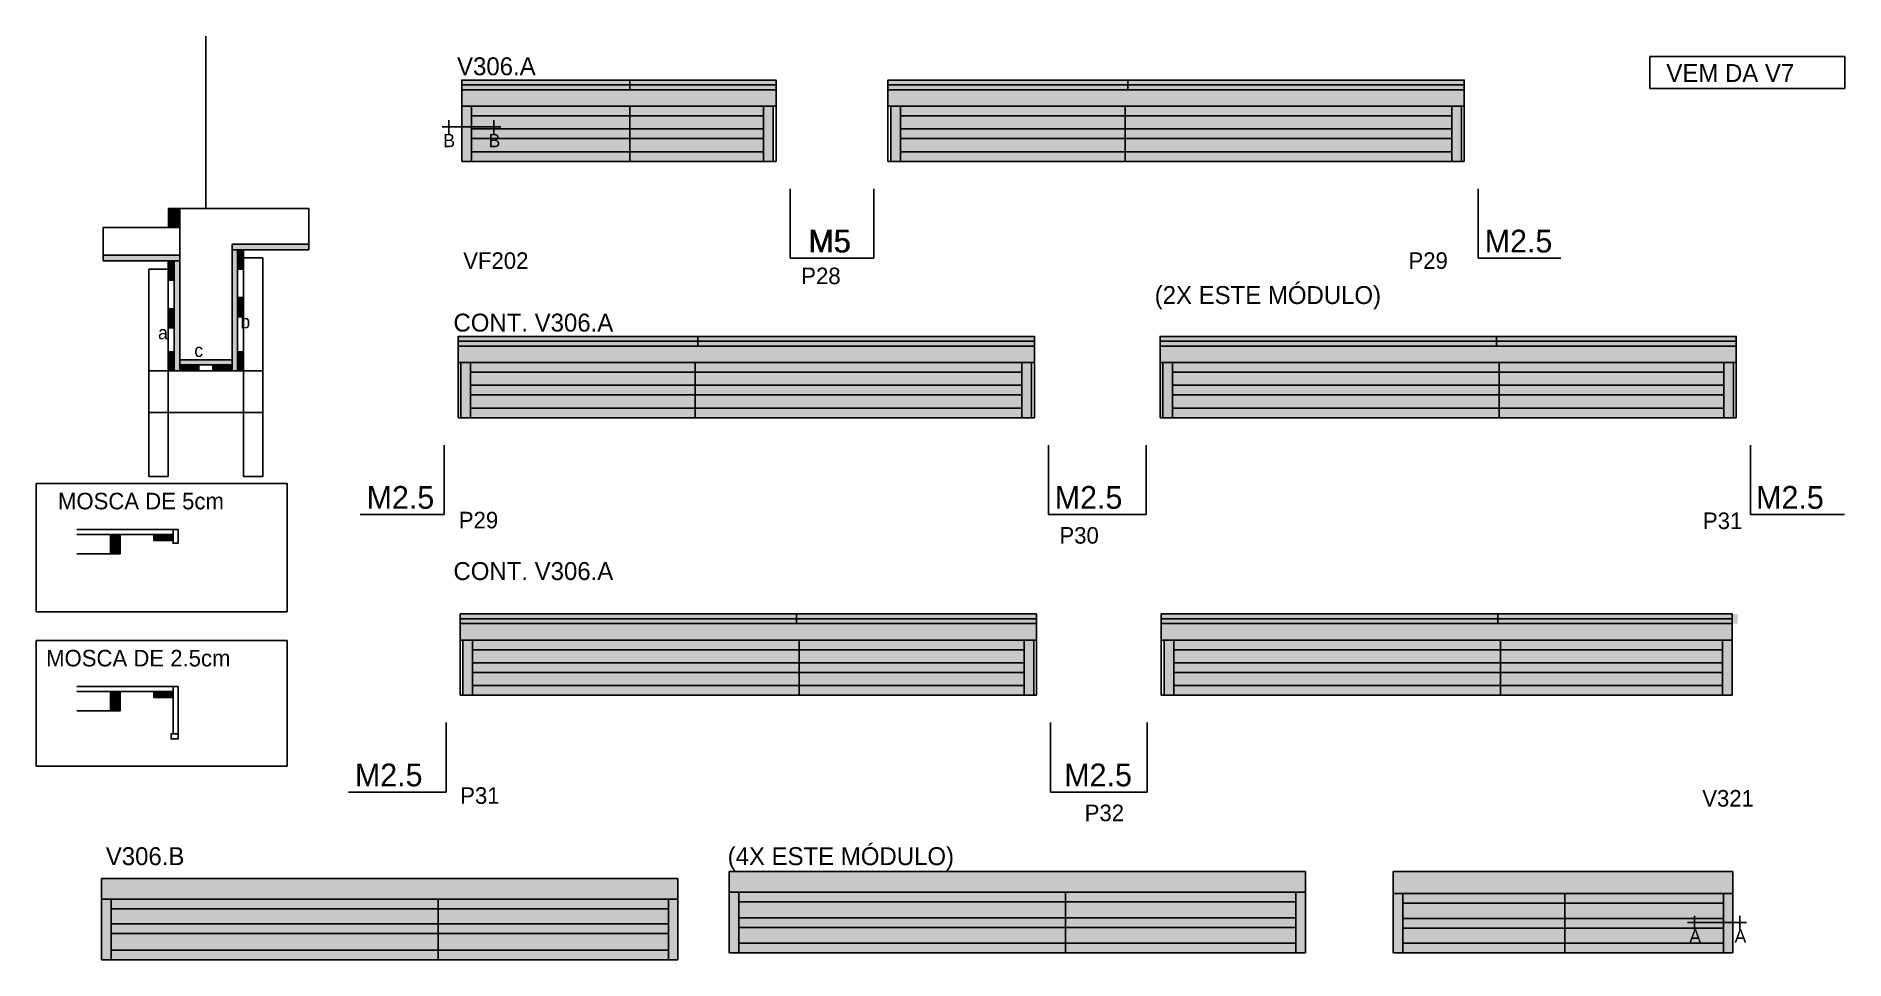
# Model space of a CAD drawing. Header units: metres. Extents: x 5180 to 6492, y 5355 to 6026.
import ezdxf

# ---------------------------------------------------------------- set-up
doc = ezdxf.new("R2010")
doc.units = ezdxf.units.M
for name, color, linetype in [('5', 7, 'Continuous'), ('CONCRETO', 7, 'Continuous'), ('COTA', 7, 'Continuous'), ('Cotas', 7, 'Continuous'), ('detalhes', 7, 'Continuous'), ('Hachura', 7, 'Continuous'), ('Madeira', 7, 'Continuous'), ('NOMENCLATURA', 7, 'Continuous'), ('Painéis', 7, 'Continuous'), ('REAPROVEITAMENTO', 7, 'Continuous'), ('SARR_2.2x7', 7, 'Continuous'), ('SARR_3.5x7', 7, 'Continuous'), ('TEXTO PILAR', 7, 'Continuous'), ('Texto Seção', 7, 'Continuous')]:
    doc.layers.add(name, color=color, linetype=linetype)

msp = doc.modelspace()

# ---------------------------------------------------------------- hatches: boundary and pattern name
at = {"layer": 'COTA'}
h = msp.add_hatch(color=7, dxfattribs=at)
h.dxf.hatch_style = 1
h.paths.add_polyline_path([(5716.7, 5986.8), (5488.7, 5986.8), (5488.7, 5986.8), (5488.7, 5974.8), (5488.7, 5974.8), (5716.7, 5974.8), (5716.7, 5974.8), (5716.7, 5986.8), (5716.7, 5986.8)])
h = msp.add_hatch(color=7, dxfattribs=at)
h.dxf.hatch_style = 1
h.paths.add_polyline_path([(5797.9, 5986.8), (6215.9, 5986.8), (6215.9, 5986.8), (6215.9, 5974.8), (6215.9, 5974.8), (5797.9, 5974.8), (5797.9, 5974.8), (5797.9, 5986.8), (5797.9, 5986.8)])
h = msp.add_hatch(color=7, dxfattribs=at)
h.dxf.hatch_style = 1
h.paths.add_polyline_path([(5486.1, 5800.8), (5904.1, 5800.8), (5904.1, 5800.8), (5904.1, 5788.8), (5904.1, 5788.8), (5486.1, 5788.8), (5486.1, 5788.8), (5486.1, 5800.8), (5486.1, 5800.8)])
h = msp.add_hatch(color=7, dxfattribs=at)
h.dxf.hatch_style = 1
h.paths.add_polyline_path([(6413.3, 5800.8), (5995.3, 5800.8), (5995.3, 5800.8), (5995.3, 5788.8), (5995.3, 5788.8), (6413.3, 5788.8), (6413.3, 5788.8), (6413.3, 5800.8), (6413.3, 5800.8)])
h = msp.add_hatch(color=7, dxfattribs=at)
h.dxf.hatch_style = 1
h.paths.add_polyline_path([(5905.6, 5599.4), (5487.6, 5599.4), (5487.6, 5599.4), (5487.6, 5587.4), (5487.6, 5587.4), (5905.6, 5587.4), (5905.6, 5587.4), (5905.6, 5599.4), (5905.6, 5599.4)])
h = msp.add_hatch(color=7, dxfattribs=at)
h.dxf.hatch_style = 1
h.paths.add_polyline_path([(6410.2, 5599.4), (5996.2, 5599.4), (5996.2, 5599.4), (5996.2, 5587.4), (5996.2, 5587.4), (6410.2, 5587.4), (6410.2, 5587.4), (6410.2, 5599.4), (6410.2, 5599.4)])
h = msp.add_hatch(color=7, dxfattribs=at)
h.dxf.hatch_style = 1
h.paths.add_polyline_path([(6100.7, 5419.4), (5682.7, 5419.4), (5682.7, 5419.4), (5682.7, 5404.4), (5682.7, 5404.4), (6100.7, 5404.4), (6100.7, 5404.4), (6100.7, 5419.4)])
h = msp.add_hatch(color=7, dxfattribs=at)
h.dxf.hatch_style = 1
h.paths.add_polyline_path([(6164.4, 5419.4), (6410.9, 5419.4), (6410.9, 5419.4), (6410.9, 5403.4), (6410.9, 5403.4), (6164.4, 5403.4), (6164.4, 5403.4), (6164.4, 5419.4), (6164.4, 5419.4)])
h = msp.add_hatch(color=7, dxfattribs=at)
h.dxf.hatch_style = 1
h.paths.add_polyline_path([(5645.5, 5414.4), (5227.5, 5414.4), (5227.5, 5414.4), (5227.5, 5399.4), (5227.5, 5399.4), (5645.5, 5399.4), (5645.5, 5399.4), (5645.5, 5414.4)])
at = {"layer": 'Hachura'}
h = msp.add_hatch(color=7, dxfattribs=at)
h.dxf.hatch_style = 1
h.paths.add_polyline_path([(5276.1, 5886.7), (5280.5, 5886.7), (5280.5, 5886.7), (5280.5, 5900.7), (5280.5, 5900.7), (5276.1, 5900.7), (5276.1, 5900.7), (5276.1, 5886.7)])
h = msp.add_hatch(color=7, dxfattribs=at)
h.dxf.hatch_style = 1
h.paths.add_polyline_path([(5280.5, 5900.7), (5284.1, 5900.7), (5284.1, 5900.7), (5284.1, 5886.7), (5284.1, 5886.7), (5280.5, 5886.7), (5280.5, 5886.7), (5280.5, 5900.7)])
h = msp.add_hatch(color=7, dxfattribs=at)
h.dxf.hatch_style = 1
h.paths.add_polyline_path([(5284.1, 5862.7), (5284.1, 5866.7), (5284.1, 5866.7), (5228.5, 5866.7), (5228.5, 5866.7), (5228.5, 5862.7), (5228.5, 5862.7), (5284.1, 5862.7)])
h = msp.add_hatch(color=7, dxfattribs=at)
h.dxf.hatch_style = 1
h.paths.add_polyline_path([(5377.7, 5870.7), (5377.7, 5874.7), (5377.7, 5874.7), (5322.1, 5874.7), (5322.1, 5874.7), (5322.1, 5870.7), (5322.1, 5870.7), (5377.7, 5870.7)])
h = msp.add_hatch(color=7, dxfattribs=at)
h.dxf.hatch_style = 1
h.paths.add_polyline_path([(5326.1, 5870.7), (5322.1, 5870.7), (5322.1, 5870.7), (5322.1, 5782.7), (5322.1, 5782.7), (5326.1, 5782.7), (5326.1, 5782.7), (5326.1, 5870.7)])
h = msp.add_hatch(color=7, dxfattribs=at)
h.dxf.hatch_style = 1
h.paths.add_polyline_path([(5330.5, 5856.7), (5326.1, 5856.7), (5326.1, 5856.7), (5326.1, 5870.7), (5326.1, 5870.7), (5330.5, 5870.7), (5330.5, 5870.7), (5330.5, 5856.7)])
h = msp.add_hatch(color=7, dxfattribs=at)
h.dxf.hatch_style = 1
h.paths.add_polyline_path([(5275.7, 5848.7), (5280.1, 5848.7), (5280.1, 5848.7), (5280.1, 5862.7), (5280.1, 5862.7), (5275.7, 5862.7), (5275.7, 5862.7), (5275.7, 5848.7)])
h = msp.add_hatch(color=7, dxfattribs=at)
h.dxf.hatch_style = 1
h.paths.add_polyline_path([(5284.1, 5862.7), (5280.1, 5862.7), (5280.1, 5862.7), (5280.1, 5782.7), (5280.1, 5782.7), (5284.1, 5782.7), (5284.1, 5782.7), (5284.1, 5862.7)])
h = msp.add_hatch(color=7, dxfattribs=at)
h.dxf.hatch_style = 1
h.paths.add_polyline_path([(5275.7, 5813.9), (5280.1, 5813.9), (5280.1, 5813.9), (5280.1, 5827.9), (5280.1, 5827.9), (5275.7, 5827.9), (5275.7, 5827.9), (5275.7, 5813.9)])
h = msp.add_hatch(color=7, dxfattribs=at)
h.dxf.hatch_style = 1
h.paths.add_polyline_path([(5330.5, 5821.9), (5326.1, 5821.9), (5326.1, 5821.9), (5326.1, 5835.9), (5326.1, 5835.9), (5330.5, 5835.9), (5330.5, 5835.9), (5330.5, 5821.9)])
h = msp.add_hatch(color=7, dxfattribs=at)
h.dxf.hatch_style = 1
h.paths.add_polyline_path([(5275.7, 5782.7), (5280.1, 5782.7), (5280.1, 5782.7), (5280.1, 5796.7), (5280.1, 5796.7), (5275.7, 5796.7), (5275.7, 5796.7), (5275.7, 5782.7)])
h = msp.add_hatch(color=7, dxfattribs=at)
h.dxf.hatch_style = 1
h.paths.add_polyline_path([(5322.1, 5787.1), (5322.1, 5790.7), (5322.1, 5790.7), (5284.1, 5790.7), (5284.1, 5790.7), (5284.1, 5787.1), (5284.1, 5787.1), (5322.1, 5787.1)])
h = msp.add_hatch(color=7, dxfattribs=at)
h.dxf.hatch_style = 1
h.paths.add_polyline_path([(5284.1, 5782.7), (5284.1, 5787.1), (5284.1, 5787.1), (5298.1, 5787.1), (5298.1, 5787.1), (5298.1, 5782.7), (5298.1, 5782.7), (5284.1, 5782.7)])
h = msp.add_hatch(color=7, dxfattribs=at)
h.dxf.hatch_style = 1
h.paths.add_polyline_path([(5322.1, 5782.7), (5322.1, 5787.1), (5322.1, 5787.1), (5308.1, 5787.1), (5308.1, 5787.1), (5308.1, 5782.7), (5308.1, 5782.7), (5322.1, 5782.7)])
h = msp.add_hatch(color=7, dxfattribs=at)
h.dxf.hatch_style = 1
h.paths.add_polyline_path([(5330.5, 5782.7), (5326.1, 5782.7), (5326.1, 5782.7), (5326.1, 5796.7), (5326.1, 5796.7), (5330.5, 5796.7), (5330.5, 5796.7), (5330.5, 5782.7)])
h = msp.add_hatch(color=7, dxfattribs=at)
h.dxf.hatch_style = 1
h.paths.add_polyline_path([(5241, 5664.1), (5234, 5664.1), (5234, 5650.1), (5241, 5650.1), (5241, 5664.1)])
h = msp.add_hatch(color=7, dxfattribs=at)
h.dxf.hatch_style = 1
h.paths.add_polyline_path([(5265.4, 5664.1), (5265.4, 5659.7), (5265.4, 5659.7), (5279.3, 5659.7), (5279.3, 5659.7), (5279.3, 5664.1), (5279.3, 5664.1), (5265.4, 5664.1)])
h = msp.add_hatch(color=7, dxfattribs=at)
h.dxf.hatch_style = 1
h.paths.add_polyline_path([(5241, 5550.1), (5234, 5550.1), (5234, 5536.1), (5241, 5536.1), (5241, 5550.1)])
h = msp.add_hatch(color=7, dxfattribs=at)
h.dxf.hatch_style = 1
h.paths.add_polyline_path([(5265.4, 5550.1), (5265.4, 5545.7), (5265.4, 5545.7), (5279.3, 5545.7), (5279.3, 5545.7), (5279.3, 5550.1), (5279.3, 5550.1), (5265.4, 5550.1)])
at = {"layer": 'REAPROVEITAMENTO'}
h = msp.add_hatch(color=7, dxfattribs=at)
h.dxf.hatch_style = 1
h.paths.add_polyline_path([(5716.7, 5993.8), (5488.7, 5993.8), (5488.7, 5993.8), (5488.7, 5986.8), (5488.7, 5986.8), (5716.7, 5986.8), (5716.7, 5986.8), (5716.7, 5993.8)])
h = msp.add_hatch(color=7, dxfattribs=at)
h.dxf.hatch_style = 1
h.paths.add_polyline_path([(6215.9, 5993.8), (5797.9, 5993.8), (5797.9, 5993.8), (5797.9, 5986.8), (5797.9, 5986.8), (6215.9, 5986.8), (6215.9, 5986.8), (6215.9, 5993.8)])
h = msp.add_hatch(color=7, dxfattribs=at)
h.dxf.hatch_style = 1
h.paths.add_polyline_path([(5714.7, 5934.8), (5714.7, 5974.8), (5714.7, 5974.8), (5488.7, 5974.8), (5488.7, 5974.8), (5488.7, 5934.8), (5488.7, 5934.8), (5714.7, 5934.8), (5714.7, 5934.8)])
h = msp.add_hatch(color=7, dxfattribs=at)
h.dxf.hatch_style = 1
h.paths.add_polyline_path([(6213.9, 5934.8), (6213.9, 5974.8), (6213.9, 5974.8), (5799.9, 5974.8), (5799.9, 5974.8), (5799.9, 5934.8), (5799.9, 5934.8), (6213.9, 5934.8)])
h = msp.add_hatch(color=7, dxfattribs=at)
h.dxf.hatch_style = 1
h.paths.add_polyline_path([(5904.1, 5807.8), (5486.1, 5807.8), (5486.1, 5807.8), (5486.1, 5800.8), (5486.1, 5800.8), (5904.1, 5800.8), (5904.1, 5800.8), (5904.1, 5807.8)])
h = msp.add_hatch(color=7, dxfattribs=at)
h.dxf.hatch_style = 1
h.paths.add_polyline_path([(6413.3, 5807.8), (5995.3, 5807.8), (5995.3, 5807.8), (5995.3, 5800.8), (5995.3, 5800.8), (6413.3, 5800.8), (6413.3, 5800.8), (6413.3, 5807.8)])
h = msp.add_hatch(color=7, dxfattribs=at)
h.dxf.hatch_style = 1
h.paths.add_polyline_path([(5902.1, 5748.8), (5902.1, 5788.8), (5902.1, 5788.8), (5486.1, 5788.8), (5486.1, 5788.8), (5486.1, 5748.8), (5486.1, 5748.8), (5902.1, 5748.8)])
h = msp.add_hatch(color=7, dxfattribs=at)
h.dxf.hatch_style = 1
h.paths.add_polyline_path([(6411.3, 5748.8), (6411.3, 5788.8), (6411.3, 5788.8), (5995.3, 5788.8), (5995.3, 5788.8), (5995.3, 5748.8), (5995.3, 5748.8), (6411.3, 5748.8)])
h = msp.add_hatch(color=7, dxfattribs=at)
h.dxf.hatch_style = 1
h.paths.add_polyline_path([(5905.6, 5606.4), (5487.6, 5606.4), (5487.6, 5606.4), (5487.6, 5599.4), (5487.6, 5599.4), (5905.6, 5599.4), (5905.6, 5599.4), (5905.6, 5606.4)])
h = msp.add_hatch(color=7, dxfattribs=at)
h.dxf.hatch_style = 1
h.paths.add_polyline_path([(6414.2, 5606.4), (5996.2, 5606.4), (5996.2, 5606.4), (5996.2, 5599.4), (5996.2, 5599.4), (6414.2, 5599.4), (6414.2, 5599.4), (6414.2, 5606.4)])
h = msp.add_hatch(color=7, dxfattribs=at)
h.dxf.hatch_style = 1
h.paths.add_polyline_path([(5903.6, 5547.4), (5903.6, 5587.4), (5903.6, 5587.4), (5489.6, 5587.4), (5489.6, 5587.4), (5489.6, 5547.4), (5489.6, 5547.4), (5903.6, 5547.4), (5903.6, 5547.4)])
h = msp.add_hatch(color=7, dxfattribs=at)
h.dxf.hatch_style = 1
h.paths.add_polyline_path([(6410.2, 5547.4), (6410.2, 5587.4), (6410.2, 5587.4), (5998.2, 5587.4), (5998.2, 5587.4), (5998.2, 5547.4), (5998.2, 5547.4), (6410.2, 5547.4)])
h = msp.add_hatch(color=7, dxfattribs=at)
h.dxf.hatch_style = 1
h.paths.add_polyline_path([(5645.5, 5355.4), (5645.5, 5399.4), (5645.5, 5399.4), (5227.5, 5399.4), (5227.5, 5399.4), (5227.5, 5355.4), (5227.5, 5355.4), (5645.5, 5355.4)])
h = msp.add_hatch(color=7, dxfattribs=at)
h.dxf.hatch_style = 1
h.paths.add_polyline_path([(6100.7, 5360.4), (6100.7, 5404.4), (6100.7, 5404.4), (5682.7, 5404.4), (5682.7, 5404.4), (5682.7, 5360.4), (5682.7, 5360.4), (6100.7, 5360.4)])
h = msp.add_hatch(color=7, dxfattribs=at)
h.dxf.hatch_style = 1
h.paths.add_polyline_path([(6410.9, 5360.4), (6410.9, 5403.4), (6410.9, 5403.4), (6164.4, 5403.4), (6164.4, 5403.4), (6164.4, 5360.4), (6164.4, 5360.4), (6410.9, 5360.4), (6410.9, 5360.4)])

# ---------------------------------------------------------------- linework, layer by layer
at = {"layer": 'CONCRETO', "color": 7, "lineweight": 25}
msp.add_lwpolyline([(5322.1, 5870.7), (5322.1, 5790.7), (5284.1, 5790.7), (5284.1, 5866.7), (5228.5, 5866.7), (5228.5, 5886.7), (5284.1, 5886.7), (5284.1, 5900.7), (5322.1, 5900.7)], dxfattribs=at)
msp.add_lwpolyline([(5377.7, 5874.7), (5377.7, 5900.7), (5322.1, 5900.7), (5322.1, 5900.7), (5284.1, 5900.7), (5284.1, 5790.7), (5322.1, 5790.7), (5322.1, 5874.7)], close=True, dxfattribs=at)
at = {"layer": 'COTA', "color": 7, "lineweight": 25}
for p, q in [((5488.7, 5974.8), (5488.7, 5986.8)), ((5716.7, 5986.8), (5716.7, 5974.8)), ((5797.9, 5986.8), (5797.9, 5974.8)), ((6215.9, 5974.8), (6215.9, 5986.8)), ((5486.1, 5800.8), (5486.1, 5788.8)), ((5904.1, 5788.8), (5904.1, 5800.8)), ((5995.3, 5788.8), (5995.3, 5800.8)), ((6413.3, 5800.8), (6413.3, 5788.8)), ((5487.6, 5587.4), (5487.6, 5599.4)), ((5905.6, 5599.4), (5905.6, 5587.4)), ((5996.2, 5587.4), (5996.2, 5599.4)), ((6410.2, 5599.4), (6410.2, 5587.4)), ((5682.7, 5404.4), (5682.7, 5419.4)), ((6100.7, 5419.4), (5682.7, 5419.4)), ((6100.7, 5419.4), (6100.7, 5404.4)), ((6164.4, 5419.4), (6164.4, 5403.4)), ((6410.9, 5419.4), (6164.4, 5419.4)), ((6410.9, 5403.4), (6410.9, 5419.4)), ((5227.5, 5399.4), (5227.5, 5414.4)), ((5645.5, 5414.4), (5227.5, 5414.4)), ((5645.5, 5414.4), (5645.5, 5399.4))]:
    msp.add_line(p, q, dxfattribs=at)
at = {"layer": 'Cotas', "color": 7, "lineweight": 25}
for points in [[(5180, 5701.1), (5362, 5701.1), (5362, 5608), (5180, 5608)], [(5180, 5587.1), (5362, 5587.1), (5362, 5496), (5180, 5496)]]:
    msp.add_lwpolyline(points, close=True, dxfattribs=at)
at = {"layer": 'Defpoints', "color": 7, "lineweight": 25}
msp.add_line((5303.1, 5900.7), (5303.1, 6025.7), dxfattribs=at)
at = {"layer": 'Madeira', "color": 7, "lineweight": 25}
for points in [[(5276.1, 5886.7), (5280.5, 5886.7), (5280.5, 5900.7), (5276.1, 5900.7)], [(5330.5, 5856.7), (5326.1, 5856.7), (5326.1, 5870.7), (5330.5, 5870.7)], [(5275.7, 5848.7), (5280.1, 5848.7), (5280.1, 5862.7), (5275.7, 5862.7)], [(5275.7, 5813.9), (5280.1, 5813.9), (5280.1, 5827.9), (5275.7, 5827.9)], [(5330.5, 5821.9), (5326.1, 5821.9), (5326.1, 5835.9), (5330.5, 5835.9)], [(5275.7, 5782.7), (5280.1, 5782.7), (5280.1, 5796.7), (5275.7, 5796.7)], [(5284.1, 5782.7), (5284.1, 5787.1), (5298.1, 5787.1), (5298.1, 5782.7)], [(5322.1, 5782.7), (5322.1, 5787.1), (5308.1, 5787.1), (5308.1, 5782.7)], [(5330.5, 5782.7), (5326.1, 5782.7), (5326.1, 5796.7), (5330.5, 5796.7)], [(5241, 5650.1), (5241, 5664.1), (5234, 5664.1), (5234, 5650.1)], [(5265.4, 5664.1), (5279.3, 5664.1), (5279.3, 5659.7), (5265.4, 5659.7)], [(5241, 5536.1), (5241, 5550.1), (5234, 5550.1), (5234, 5536.1)], [(5265.4, 5550.1), (5279.3, 5550.1), (5279.3, 5545.7), (5265.4, 5545.7)]]:
    msp.add_lwpolyline(points, close=True, dxfattribs=at)
for points in [[(5241, 5664.1), (5241, 5650.1), (5209.5, 5650.1)], [(5241, 5550.1), (5241, 5536.1), (5209.5, 5536.1)]]:
    msp.add_lwpolyline(points, dxfattribs=at)
at = {"layer": 'NOMENCLATURA', "color": 7, "lineweight": 25}
for p, q in [((5474.4, 5959.8), (5517.1, 5959.8)), ((5479.4, 5964.7), (5479.4, 5954.8)), ((5512.1, 5964.7), (5512.1, 5954.8)), ((5726.9, 5864.5), (5726.9, 5914.9)), ((5787.7, 5864.5), (5787.7, 5914.9)), ((6226.1, 5864.5), (6226.1, 5914.9)), ((5787.7, 5864.5), (5726.9, 5864.5)), ((6286, 5864.5), (6226.1, 5864.5)), ((5475.9, 5678.5), (5475.9, 5728.9)), ((5914.3, 5678.5), (5914.3, 5728.9)), ((5985.1, 5678.5), (5985.1, 5728.9)), ((6423.5, 5678.5), (6423.5, 5728.9)), ((5475.9, 5678.5), (5415, 5678.5)), ((5985.1, 5678.5), (5914.3, 5678.5)), ((6423.5, 5678.5), (6491.8, 5678.5)), ((6491.8, 5678.5), (6423.5, 5678.5)), ((5477.4, 5477.1), (5477.4, 5527.5)), ((5915.8, 5477.1), (5915.8, 5527.5)), ((5986, 5477.1), (5986, 5527.5)), ((5477.4, 5477.1), (5406.5, 5477.1)), ((5986, 5477.1), (5915.8, 5477.1)), ((6420.8, 5382.4), (6378, 5382.4)), ((6383, 5387.4), (6383, 5377.5)), ((6415.8, 5387.4), (6415.8, 5377.5))]:
    msp.add_line(p, q, dxfattribs=at)
at = {"layer": 'Painéis', "color": 7, "lineweight": 25}
for p, q in [((5610.7, 5986.8), (5610.7, 5993.8)), ((5971.9, 5986.8), (5971.9, 5993.8)), ((5488.7, 5974.8), (5716.7, 5974.8)), ((5488.7, 5934.8), (5488.7, 5974.8)), ((5610.7, 5934.8), (5610.7, 5974.8)), ((5714.7, 5934.8), (5714.7, 5974.8)), ((5716.7, 5934.8), (5716.7, 5974.8)), ((6215.9, 5974.8), (5797.9, 5974.8)), ((5797.9, 5934.8), (5797.9, 5974.8)), ((5799.9, 5934.8), (5799.9, 5974.8)), ((5969.9, 5934.8), (5969.9, 5974.8)), ((6213.9, 5934.8), (6213.9, 5974.8)), ((6215.9, 5934.8), (6215.9, 5974.8)), ((5488.7, 5934.8), (5716.7, 5934.8)), ((6215.9, 5934.8), (5797.9, 5934.8)), ((5660, 5800.8), (5660, 5807.8)), ((6239.4, 5800.8), (6239.4, 5807.8)), ((5904.1, 5788.8), (5486.1, 5788.8)), ((5486.1, 5748.8), (5486.1, 5788.8)), ((5488.1, 5748.8), (5488.1, 5788.8)), ((5658.1, 5748.8), (5658.1, 5788.8)), ((5902.1, 5748.8), (5902.1, 5788.8)), ((5904.1, 5748.8), (5904.1, 5788.8)), ((5995.3, 5788.8), (6413.3, 5788.8)), ((5995.3, 5748.8), (5995.3, 5788.8)), ((5997.3, 5748.8), (5997.3, 5788.8)), ((6241.3, 5748.8), (6241.3, 5788.8)), ((6411.3, 5748.8), (6411.3, 5788.8)), ((6413.3, 5748.8), (6413.3, 5788.8)), ((5904.1, 5748.8), (5486.1, 5748.8)), ((5995.3, 5748.8), (6413.3, 5748.8)), ((5279.3, 5667.7), (5209.5, 5667.7)), ((5279.3, 5664.1), (5209.5, 5664.1)), ((5731.6, 5599.4), (5731.6, 5606.4)), ((6240.2, 5599.4), (6240.2, 5606.4)), ((5487.6, 5587.4), (5905.6, 5587.4)), ((5487.6, 5547.4), (5487.6, 5587.4)), ((5489.6, 5547.4), (5489.6, 5587.4)), ((5733.6, 5547.4), (5733.6, 5587.4)), ((5903.6, 5547.4), (5903.6, 5587.4)), ((5905.6, 5547.4), (5905.6, 5587.4)), ((5996.2, 5587.4), (6410.2, 5587.4)), ((5996.2, 5547.4), (5996.2, 5587.4)), ((5998.2, 5547.4), (5998.2, 5587.4)), ((6242.2, 5547.4), (6242.2, 5587.4)), ((6410.2, 5547.4), (6410.2, 5587.4)), ((5279.3, 5553.7), (5209.5, 5553.7)), ((5279.3, 5550.1), (5209.5, 5550.1)), ((5487.6, 5547.4), (5905.6, 5547.4)), ((5996.2, 5547.4), (6410.2, 5547.4)), ((5227.5, 5399.4), (5645.5, 5399.4)), ((5227.5, 5355.4), (5227.5, 5399.4)), ((5471.5, 5355.4), (5471.5, 5399.4)), ((5645.5, 5355.4), (5645.5, 5399.4)), ((5682.7, 5404.4), (6100.7, 5404.4)), ((5682.7, 5360.4), (5682.7, 5404.4)), ((5926.7, 5360.4), (5926.7, 5404.4)), ((6100.7, 5360.4), (6100.7, 5404.4)), ((6410.9, 5403.4), (6164.4, 5403.4)), ((6164.4, 5360.4), (6164.4, 5403.4)), ((6288.9, 5360.4), (6288.9, 5403.4)), ((6410.9, 5360.4), (6410.9, 5403.4)), ((5227.5, 5355.4), (5645.5, 5355.4)), ((5682.7, 5360.4), (6100.7, 5360.4)), ((6410.9, 5360.4), (6164.4, 5360.4))]:
    msp.add_line(p, q, dxfattribs=at)
for points in [[(5488.7, 5986.8), (5716.7, 5986.8), (5716.7, 5993.8), (5488.7, 5993.8)], [(5797.9, 5986.8), (6215.9, 5986.8), (6215.9, 5993.8), (5797.9, 5993.8)], [(5280.5, 5900.7), (5284.1, 5900.7), (5284.1, 5886.7), (5280.5, 5886.7)], [(5284.1, 5862.7), (5284.1, 5866.7), (5228.5, 5866.7), (5228.5, 5862.7)], [(5377.7, 5870.7), (5377.7, 5874.7), (5322.1, 5874.7), (5322.1, 5870.7)], [(5326.1, 5870.7), (5322.1, 5870.7), (5322.1, 5782.7), (5326.1, 5782.7)], [(5280.1, 5862.7), (5284.1, 5862.7), (5284.1, 5782.7), (5280.1, 5782.7)], [(5486.1, 5800.8), (5904.1, 5800.8), (5904.1, 5807.8), (5486.1, 5807.8)], [(6413.3, 5800.8), (5995.3, 5800.8), (5995.3, 5807.8), (6413.3, 5807.8)], [(5322.1, 5787.1), (5322.1, 5790.7), (5284.1, 5790.7), (5284.1, 5787.1)], [(5279.3, 5667.7), (5282.9, 5667.7), (5282.9, 5657.7), (5279.3, 5657.7)], [(5905.6, 5599.4), (5487.6, 5599.4), (5487.6, 5606.4), (5905.6, 5606.4)], [(6410.2, 5599.4), (5996.2, 5599.4), (5996.2, 5606.4), (6410.2, 5606.4)], [(5279.3, 5553.7), (5282.9, 5553.7), (5282.9, 5519.3), (5279.3, 5519.3)], [(5282.9, 5519.3), (5282.9, 5515.7), (5277.9, 5515.7), (5277.9, 5519.3)]]:
    msp.add_lwpolyline(points, close=True, dxfattribs=at)
at = {"layer": 'SARR_2.2x7', "color": 7, "lineweight": 25}
for p, q in [((5488.7, 5990.3), (5610.7, 5990.3)), ((5610.7, 5990.3), (5716.7, 5990.3)), ((5797.9, 5990.3), (5971.9, 5990.3)), ((5971.9, 5990.3), (6215.9, 5990.3)), ((5495.7, 5934.8), (5495.7, 5974.8)), ((5707.7, 5934.8), (5707.7, 5974.8)), ((5806.9, 5934.8), (5806.9, 5974.8)), ((6206.9, 5934.8), (6206.9, 5974.8)), ((5610.7, 5967.8), (5495.7, 5967.8)), ((5495.7, 5958.3), (5610.7, 5958.3)), ((5707.7, 5967.8), (5610.7, 5967.8)), ((5610.7, 5958.3), (5707.7, 5958.3)), ((5806.9, 5967.8), (5969.9, 5967.8)), ((5806.9, 5958.3), (5969.9, 5958.3)), ((5969.9, 5967.8), (6206.9, 5967.8)), ((5969.9, 5958.3), (6206.9, 5958.3)), ((5495.7, 5951.3), (5610.7, 5951.3)), ((5610.7, 5951.3), (5707.7, 5951.3)), ((5806.9, 5951.3), (5969.9, 5951.3)), ((5969.9, 5951.3), (6206.9, 5951.3)), ((5610.7, 5941.8), (5495.7, 5941.8)), ((5707.7, 5941.8), (5610.7, 5941.8)), ((5806.9, 5941.8), (5969.9, 5941.8)), ((5969.9, 5941.8), (6206.9, 5941.8)), ((5486.1, 5804.3), (5660, 5804.3)), ((5660, 5804.3), (5904.1, 5804.3)), ((6239.4, 5804.3), (5995.3, 5804.3)), ((6413.3, 5804.3), (6239.4, 5804.3)), ((5495.1, 5748.8), (5495.1, 5788.8)), ((5895.1, 5748.8), (5895.1, 5788.8)), ((6004.3, 5748.8), (6004.3, 5788.8)), ((6404.3, 5748.8), (6404.3, 5788.8)), ((5495.1, 5781.8), (5658.1, 5781.8)), ((5658.1, 5781.8), (5895.1, 5781.8)), ((6241.3, 5781.8), (6004.3, 5781.8)), ((6404.3, 5781.8), (6241.3, 5781.8)), ((5495.1, 5772.3), (5658.1, 5772.3)), ((5495.1, 5765.3), (5658.1, 5765.3)), ((5658.1, 5772.3), (5895.1, 5772.3)), ((5658.1, 5765.3), (5895.1, 5765.3)), ((6004.3, 5772.3), (6241.3, 5772.3)), ((6004.3, 5765.3), (6241.3, 5765.3)), ((6241.3, 5772.3), (6404.3, 5772.3)), ((6241.3, 5765.3), (6404.3, 5765.3)), ((5495.1, 5755.8), (5658.1, 5755.8)), ((5658.1, 5755.8), (5895.1, 5755.8)), ((6241.3, 5755.8), (6004.3, 5755.8)), ((6404.3, 5755.8), (6241.3, 5755.8)), ((5731.6, 5602.9), (5487.6, 5602.9)), ((5905.6, 5602.9), (5731.6, 5602.9)), ((6240.2, 5602.9), (5996.2, 5602.9)), ((6410.2, 5602.9), (6240.2, 5602.9)), ((5496.6, 5547.4), (5496.6, 5587.4)), ((5733.6, 5580.4), (5496.6, 5580.4)), ((5896.6, 5580.4), (5733.6, 5580.4)), ((5896.6, 5547.4), (5896.6, 5587.4)), ((6005.2, 5547.4), (6005.2, 5587.4)), ((6242.2, 5580.4), (6005.2, 5580.4)), ((6403.2, 5580.4), (6242.2, 5580.4)), ((6403.2, 5547.4), (6403.2, 5587.4)), ((5496.6, 5570.9), (5733.6, 5570.9)), ((5496.6, 5563.9), (5733.6, 5563.9)), ((5733.6, 5570.9), (5896.6, 5570.9)), ((5733.6, 5563.9), (5896.6, 5563.9)), ((6005.2, 5570.9), (6242.2, 5570.9)), ((6005.2, 5563.9), (6242.2, 5563.9)), ((6242.2, 5570.9), (6403.2, 5570.9)), ((6242.2, 5563.9), (6403.2, 5563.9)), ((5733.6, 5554.4), (5496.6, 5554.4)), ((5896.6, 5554.4), (5733.6, 5554.4)), ((6242.2, 5554.4), (6005.2, 5554.4)), ((6403.2, 5554.4), (6242.2, 5554.4)), ((5234.5, 5355.4), (5234.5, 5399.4)), ((5638.6, 5355.4), (5638.6, 5399.4)), ((5689.7, 5360.4), (5689.7, 5404.4)), ((5689.7, 5397.4), (5926.7, 5397.4)), ((5926.7, 5397.4), (6093.8, 5397.4)), ((6093.8, 5360.4), (6093.8, 5404.4)), ((6171.4, 5360.4), (6171.4, 5403.4)), ((6171.4, 5396.4), (6288.9, 5396.4)), ((6288.9, 5396.4), (6403.9, 5396.4)), ((6403.9, 5360.4), (6403.9, 5403.4)), ((5234.5, 5392.4), (5471.5, 5392.4)), ((5234.5, 5381.4), (5471.5, 5381.4)), ((5471.5, 5392.4), (5638.6, 5392.4)), ((5471.5, 5381.4), (5638.6, 5381.4)), ((5689.7, 5385.9), (5926.7, 5385.9)), ((5926.7, 5385.9), (6093.8, 5385.9)), ((6171.4, 5385.4), (6288.9, 5385.4)), ((6288.9, 5385.4), (6403.9, 5385.4)), ((5234.5, 5374.4), (5471.5, 5374.4)), ((5471.5, 5374.4), (5638.6, 5374.4)), ((5689.7, 5378.9), (5926.7, 5378.9)), ((5689.7, 5367.4), (5926.7, 5367.4)), ((5926.7, 5378.9), (6093.8, 5378.9)), ((5926.7, 5367.4), (6093.8, 5367.4)), ((6171.4, 5378.4), (6288.9, 5378.4)), ((6171.4, 5367.4), (6288.9, 5367.4)), ((6288.9, 5378.4), (6403.9, 5378.4)), ((6288.9, 5367.4), (6403.9, 5367.4)), ((5234.5, 5362.4), (5471.5, 5362.4)), ((5471.5, 5362.4), (5638.6, 5362.4))]:
    msp.add_line(p, q, dxfattribs=at)
at = {"layer": 'SARR_3.5x7', "color": 7, "lineweight": 25}
for points in [[(5261.7, 5856.7), (5275.7, 5856.7), (5275.7, 5706.2), (5261.7, 5706.2)], [(5344.5, 5864.7), (5330.5, 5864.7), (5330.5, 5706.2), (5344.5, 5706.2)], [(5261.7, 5782.7), (5344.5, 5782.7), (5344.5, 5752.6), (5261.7, 5752.6)]]:
    msp.add_lwpolyline(points, close=True, dxfattribs=at)
at = {"layer": 'Texto Seção', "color": 7, "lineweight": 25}
msp.add_lwpolyline([(6350.6, 6010.9), (6492, 6010.9), (6492, 5987.7), (6350.6, 5987.7)], close=True, dxfattribs=at)

# ---------------------------------------------------------------- texts
at = {"layer": '5', "color": 7, "lineweight": 25}
for s, p in [('VF202', (5489.8, 5856.8)), ('P29', (6175.5, 5856.8)), ('P28', (5735, 5845.7)), ('P29', (5486.6, 5668.5)), ('P30', (5922.3, 5657.4)), ('P31', (6389.1, 5668)), ('P31', (5487.6, 5468.6)), ('V321', (6388.6, 5466.6)), ('P32', (5940.6, 5456))]:
    msp.add_text(s, height=12, dxfattribs=at).set_placement(p)
at = {"layer": 'detalhes', "color": 7, "lineweight": 25}
for s, p in [('B', (5475.3, 5945.1)), ('B', (5508.1, 5945.1)), ('a', (5268.4, 5805.7)), ('b', (5328.1, 5813.7)), ('c', (5294.7, 5792.9)), ('A', (6379.2, 5367.8)), ('A', (6412, 5367.8))]:
    msp.add_text(s, height=9.6, dxfattribs=at).set_placement(p)
at = {"layer": 'NOMENCLATURA', "color": 7, "lineweight": 25}
for s, p in [('M5', (5740, 5868.7)), ('M5', (5740.5, 5868.7)), ('M2.5', (6230.8, 5868.7)), ('M2.5', (5419.7, 5682.7)), ('M2.5', (5918.9, 5682.7)), ('M2.5', (6427.7, 5682.7)), ('M2.5', (5411.2, 5481.3)), ('M2.5', (5925.8, 5481.3))]:
    msp.add_text(s, height=16.5, dxfattribs=at).set_placement(p)
at = {"layer": 'TEXTO PILAR', "color": 7, "lineweight": 25}
for s, p in [('MOSCA DE 5cm', (5195.8, 5682.3)), ('MOSCA DE 2.5cm', (5187.2, 5568.3))]:
    msp.add_text(s, height=12, dxfattribs=at).set_placement(p)
at = {"layer": 'Texto Seção', "color": 7, "lineweight": 25}
for s, p in [('V306.A', (5485.3, 5997.3)), ('VEM DA V7', (6362.6, 5992.4)), ('(2X ESTE MÓDULO)', (5991.4, 5831.3)), ('CONT. V306.A', (5482.7, 5811.3)), ('CONT. V306.A', (5482.7, 5631)), ('V306.B', (5230.5, 5424.1)), ('(4X ESTE MÓDULO)', (5681.6, 5424.1))]:
    msp.add_text(s, height=13, dxfattribs=at).set_placement(p)

doc.saveas('drawing.dxf')
